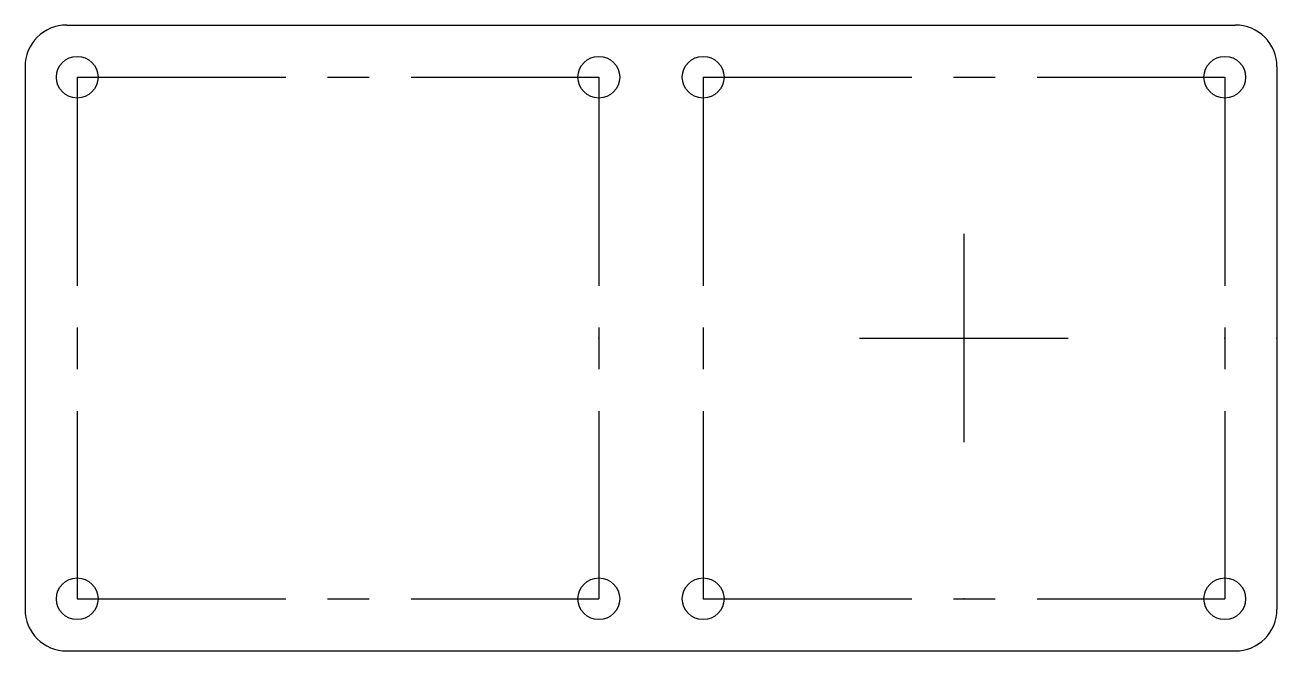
# Model space of a CAD drawing. Header units: millimetres. Extents: x -57.2 to 19.1, y -19.1 to 19.1.
import ezdxf

# ---------------------------------------------------------------- set-up
doc = ezdxf.new("R2010")
doc.units = ezdxf.units.MM
doc.header["$PDSIZE"] = -1
doc.linetypes.add('CENTERX2', pattern=[20.32, 12.7, -2.54, 2.54, -2.54])

msp = doc.modelspace()

# ---------------------------------------------------------------- linework, layer by layer
at = {"color": 7, "linetype": 'Continuous'}
for p, q in [((-54.61, 19.05), (16.51, 19.05)), ((-57.15, 16.51), (-57.15, -16.51)), ((19.05, 16.51), (19.05, -16.51)), ((-54.61, -19.05), (16.51, -19.05))]:
    msp.add_line(p, q, dxfattribs=at)
at = {"color": 7, "linetype": 'CENTERX2'}
for p, q in [((-53.975, 15.875), (-22.225, 15.875)), ((-53.975, 15.875), (-53.975, -15.875)), ((-22.225, 15.875), (-22.225, -15.875)), ((-15.875, 15.875), (15.875, 15.875)), ((-15.875, 15.875), (-15.875, -15.875)), ((15.875, 15.875), (15.875, -15.875)), ((0, 6.35), (0, -6.35)), ((-6.35, 0), (6.35, 0)), ((-53.975, -15.875), (-22.225, -15.875)), ((-15.875, -15.875), (15.875, -15.875))]:
    msp.add_line(p, q, dxfattribs=at)
at = {"color": 7, "linetype": 'Continuous'}
for centre in [(-53.975, 15.875), (-22.225, 15.875), (-15.875, 15.875), (15.875, 15.875), (-53.975, -15.875), (-22.225, -15.875), (-15.875, -15.875), (15.875, -15.875)]:
    msp.add_circle(centre, 1.27, dxfattribs=at)
for centre, start, end in [((-54.61, 16.51), 90, 180), ((16.51, 16.51), 0, 90), ((-54.61, -16.51), 180, 270), ((16.51, -16.51), 270, 0)]:
    msp.add_arc(centre, 2.54, start, end, dxfattribs=at)
for p in [(-22.225, 0), (15.875, 0), (19.05, 0), (0, -15.875)]:
    msp.add_point(p, dxfattribs=at)

doc.saveas('drawing.dxf')
